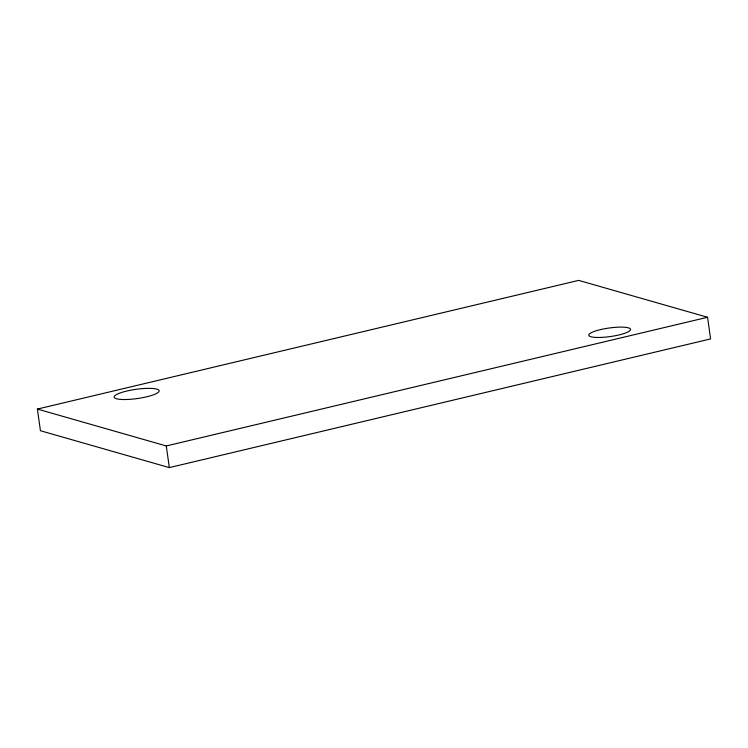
<?xml version="1.0" encoding="UTF-8"?>
<svg xmlns="http://www.w3.org/2000/svg" width="748" height="748" viewBox="0 0 748 748"><rect width="100%" height="100%" fill="white"/><g stroke="black" fill="none" stroke-linecap="round" stroke-linejoin="round"><path stroke-width="1.12" d="M37.4 409.072L578.672 280.388L707.561 317.274L710.6 338.928L169.328 467.612L40.439 430.726L37.4 409.072L166.29 445.958L707.561 317.274M166.29 445.958L169.328 467.612M124.14 399.535A22.758 4.656 -8 0 0 159.128 391.223A22.758 4.656 -8 0 0 126.627 391.082A22.758 4.656 -8 0 0 124.14 399.535M598.082 337.479A21.084 4.31 -8 0 0 630.499 329.774A21.084 4.31 -8 0 0 600.382 329.644A21.084 4.31 -8 0 0 598.082 337.479"/></g></svg>
